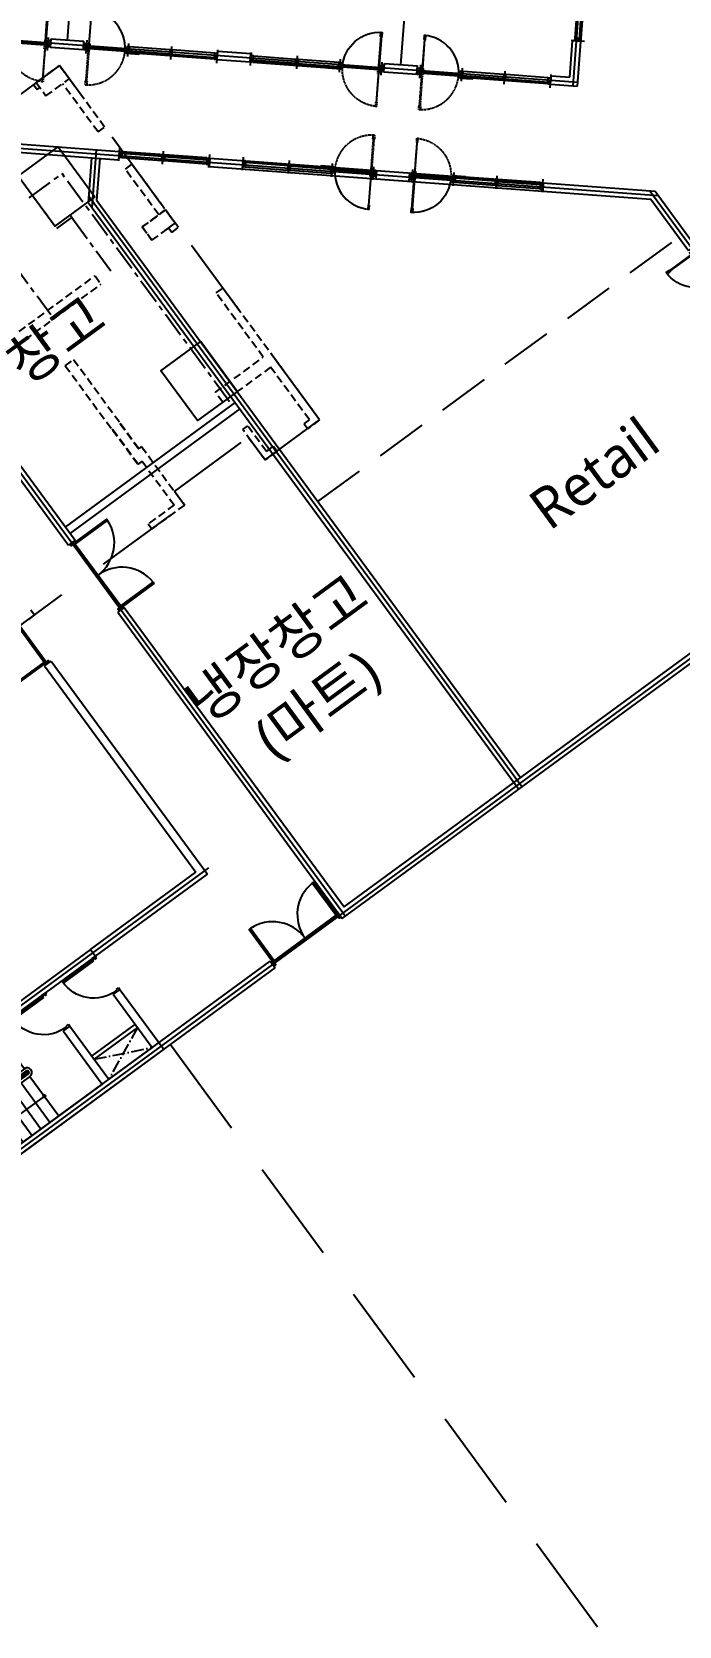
# Model space of a CAD drawing. Header units: millimetres. Extents: x 75184266 to 76346726, y -35077925 to -33679385.
# Drawn here: x 75458254 to 75473930, y -34905994 to -34867348 of the extents above; entities that cross this region are included whole.
import ezdxf
from ezdxf.enums import TextEntityAlignment as Align

# ---------------------------------------------------------------- set-up
doc = ezdxf.new("R2010")
doc.units = ezdxf.units.MM
doc.header["$LTSCALE"] = 50
doc.header["$MEASUREMENT"] = 0
for name, pattern in [('ACAD_ISO10W100', [18.5, 12, -3, 0.5, -3]), ('CENTER', [2, 1.25, -0.25, 0.25, -0.25]), ('HIDDEN2', [0.1875, 0.125, -0.0625]), ('XR-1F-PLAN$0$CEN', [62, 60, -1, 0, -1]), ('XR-1F-PLAN$0$HIDDEN', [0.375, 0.25, -0.125]), ('XR-지하3층$0$H', [1.3, 0.8, -0.5]), ('XR-지하3층$0$HIDDEN', [0.375, 0.25, -0.125])]:
    doc.linetypes.add(name, pattern=pattern)
doc.layers.get('0').update_dxf_attribs({"linetype": 'CONTINUOUS'})
doc.layers.get('Defpoints').update_dxf_attribs({"color": 51, "linetype": 'CONTINUOUS'})
for name, color, linetype in [('AA-DWXM-DOOR', 4, 'CONTINUOUS'), ('AA-MKXS', 3, 'CONTINUOUS'), ('CEN', 1, 'CENTER'), ('CON', 2, 'CONTINUOUS'), ('DOOR', 7, 'CONTINUOUS'), ('HD', 7, 'CONTINUOUS'), ('open', 1, 'ACAD_ISO10W100'), ('W1', 3, 'CONTINUOUS'), ('XR-1F-PLAN$0$A-CEN02', 27, 'XR-1F-PLAN$0$CEN'), ('XR-1F-PLAN$0$A-DOR-FRAME', 7, 'CONTINUOUS'), ('XR-1F-PLAN$0$A-DOR-GL', 142, 'CONTINUOUS'), ('XR-1F-PLAN$0$A-DOR-HID', 9, 'XR-1F-PLAN$0$HIDDEN'), ('XR-1F-PLAN$0$A-DOR-TRACE', 8, 'CONTINUOUS'), ('XR-1F-PLAN$0$A-FRAME', 1, 'CONTINUOUS'), ('XR-1F-PLAN$0$A-HDCP7', 7, 'CONTINUOUS'), ('XR-1F-PLAN$0$A-WIN-ELE8', 8, 'CONTINUOUS'), ('XR-지하3층$0$CON', 2, 'CONTINUOUS')]:
    doc.layers.add(name, color=color, linetype=linetype)
doc.layers.add('건축', color=8, linetype='CONTINUOUS', plot=False)
doc.styles.add('XR-지하3층$0$맑은고딕', font='')
doc.styles.get('XR-지하3층$0$맑은고딕').set_extended_font_data('Malgun Gothic')

# ---------------------------------------------------------------- blocks, each defined once
blk = doc.blocks.new('2P-Dr204')
at = {"color": 0}
for p, q in [((29, 50), (29, 955)), ((65, 50), (65, 956)), ((29, 50), (0, 50)), ((0, 50), (0, -50)), ((29, 14), (29, 50)), ((65, 50), (29, 50)), ((50, 14), (29, 14)), ((50, -50), (50, 14)), ((950, 14), (950, -50)), ((971, 14), (950, 14)), ((971, 14), (950, 14)), ((971, 50), (971, 14)), ((1000, 50), (971, 50)), ((1000, -50), (1000, 50)), ((50, -50), (0, -50)), ((1000, -50), (950, -50))]:
    blk.add_line(p, q, dxfattribs=at)
blk.add_arc((65, 50), 906, 0, 92.2294, dxfattribs=at)
blk = doc.blocks.new('A$C3C7850DE')
at = {"layer": 'CON', "ltscale": 100}
for p, q in [((-9, 7422), (-9, 222)), ((-9, 7422), (191, 7422)), ((191, 7422), (191, 422)), ((1191, 7422), (1191, 7222, 0)), ((1191, 7422), (2991, 7422)), ((2991, 7422), (2991, 222)), ((1191, 7222), (2791, 7222)), ((2791, 7222), (2791, 5922)), ((1191, 5922), (2791, 5922)), ((1191, 5922, 0), (1191, 5722, 0)), ((1191, 5722), (2791, 5722)), ((2791, 5722), (2791, 422)), ((191, 422), (2791, 422)), ((-9, 222), (2991, 222))]:
    blk.add_line(p, q, dxfattribs=at)
at = {"layer": 'HD', "ltscale": 10}
for p, q in [((191, 4422), (1376, 4422)), ((783, 4422), (783, 2802)), ((1376, 4422), (1376, 1722)), ((1476, 4422), (1446, 4422)), ((1446, 1722), (1446, 4422)), ((1476, 4422), (1476, 1722)), ((1506, 4422), (1476, 4422)), ((1506, 4422), (1506, 1722)), ((1506, 4422), (1536, 4422)), ((1536, 1722), (1536, 4422)), ((1606, 4422), (1606, 1722)), ((1606, 4422), (2791, 4422)), ((2198, 4422), (2198, 1097)), ((191, 4152), (1376, 4152)), ((191, 3882), (1376, 3882)), ((1476, 4152), (1446, 4152)), ((1476, 3882), (1446, 3882)), ((1536, 4152), (1506, 4152)), ((1536, 3882), (1506, 3882)), ((2791, 4152), (1606, 4152)), ((2791, 3882), (1606, 3882)), ((191, 3612), (1376, 3612)), ((1476, 3612), (1446, 3612)), ((1536, 3612), (1506, 3612)), ((2791, 3612), (1606, 3612)), ((191, 3342), (1376, 3342)), ((1476, 3342), (1446, 3342)), ((1536, 3342), (1506, 3342)), ((2791, 3342), (1606, 3342)), ((191, 3072), (1376, 3072)), ((191, 2802), (1376, 2802)), ((1476, 3072), (1446, 3072)), ((1476, 2802), (1446, 2802)), ((1536, 3072), (1506, 3072)), ((1536, 2802), (1506, 2802)), ((2791, 3072), (1606, 3072)), ((2791, 2802), (1606, 2802)), ((191, 2532), (1376, 2532)), ((1476, 2532), (1446, 2532)), ((1536, 2532), (1506, 2532)), ((2791, 2532), (1606, 2532)), ((191, 2262), (1376, 2262)), ((191, 1992), (1376, 1992)), ((783, 2262), (783, 1097)), ((1476, 2262), (1446, 2262)), ((1476, 1992), (1446, 1992)), ((1536, 2262), (1506, 2262)), ((1536, 1992), (1506, 1992)), ((2791, 2262), (1606, 2262)), ((2791, 1992), (1606, 1992)), ((191, 1722), (1376, 1722)), ((1476, 1722), (1446, 1722)), ((1506, 1722), (1476, 1722)), ((1536, 1722), (1506, 1722)), ((2791, 1722), (1606, 1722)), ((2198, 1097), (783, 1097))]:
    blk.add_line(p, q, dxfattribs=at)
blk.add_lwpolyline([(-159, 2141), (734, 2513), (779, 2461), (788, 2602), (833, 2551), (1726, 2943)], dxfattribs=at)
for points in [[(663, 2870), (783, 2802), (904, 2871), (886, 2900), (783, 2841), (680, 2900)], [(663, 2193), (783, 2262), (904, 2193), (886, 2163), (783, 2222), (680, 2164)]]:
    blk.add_lwpolyline(points, close=True, dxfattribs=at)
for centre in [(783, 4422), (783, 4422), (2198, 4422), (2198, 4422)]:
    blk.add_circle(centre, 30, dxfattribs=at)
for centre, radius, start, end in [((1491, 4422), 115, 0, 180), ((1491, 4422), 45, 0, 180), ((1491, 1722), 115, 180, 0), ((1491, 1722), 45, 180, 0)]:
    blk.add_arc(centre, radius, start, end, dxfattribs=at)
at = {"layer": 'open', "ltscale": 0.5}
for p, q in [((2191, 7222), (2791, 5922)), ((2191, 5922), (2791, 7222))]:
    blk.add_line(p, q, dxfattribs=at)
at = {"layer": 'W1', "ltscale": 100}
for p, q in [((2091, 7222), (2091, 5922)), ((2191, 7222), (2191, 5922))]:
    blk.add_line(p, q, dxfattribs=at)
at = {"layer": 'DOOR', "extrusion": (-1.015e-13, 9.27e-13, -1), "zscale": -1, "rotation": 180.0000577049292}
for p in [(-191, 7372, 0), (-191, 5872, 0)]:
    blk.add_blockref('2P-Dr204', p, dxfattribs=at)
blk = doc.blocks.new('XR-1F-PLAN$0$A$C10B20476')
at = {"layer": 'Defpoints'}
for p, q in [((134, 35), (110, 35)), ((110, 35), (110, 0)), ((134, 35), (134, 0))]:
    blk.add_line(p, q, dxfattribs=at)
at = {"layer": 'XR-1F-PLAN$0$A-CEN02', "linetype": 'Continuous'}
blk.add_line((318, 80), (0, 80), dxfattribs=at)
at = {"layer": 'XR-1F-PLAN$0$A-FRAME'}
for p, q in [((144, 80), (110, 80)), ((110, 56), (144, 56)), ((110, 43), (144, 43)), ((144, 20), (134, 20))]:
    blk.add_line(p, q, dxfattribs=at)
for points in [[(88, 20), (88, 80)], [(110, 35), (110, 80)], [(122, 48), (144, 48), (144, 20), (238, 20), (238, 80), (144, 80), (144, 51), (122, 51), (122, 48)]]:
    blk.add_lwpolyline(points, dxfattribs=at)
blk = doc.blocks.new('XR-1F-PLAN$0$A$C491451C1')
at = {"layer": 'Defpoints'}
for p, q in [((15, 208), (-20, 208)), ((15, 184), (-20, 184)), ((15, 184), (15, 208)), ((45, 208), (45, 184)), ((45, 208), (80, 208)), ((45, 184), (80, 184))]:
    blk.add_line(p, q, dxfattribs=at)
at = {"layer": 'XR-1F-PLAN$0$A-CEN02', "linetype": 'Continuous'}
blk.add_line((30, 0), (30, 318), dxfattribs=at)
at = {"layer": 'XR-1F-PLAN$0$A-FRAME'}
for p, q in [((0, 174), (0, 184)), ((24, 208), (24, 174)), ((37, 208), (37, 174)), ((60, 174), (60, 184))]:
    blk.add_line(p, q, dxfattribs=at)
for points in [[(0, 230), (60, 230)], [(29, 196), (29, 174), (0, 174), (0, 80), (60, 80), (60, 174), (32, 174), (32, 196), (29, 196)], [(15, 208), (45, 208)]]:
    blk.add_lwpolyline(points, dxfattribs=at)
blk = doc.blocks.new('XR-1F-PLAN$0$A$C7F517DA1')
at = {"layer": 'XR-1F-PLAN$0$A-DOR-FRAME', "ltscale": 0.5, "elevation": 0}
for points in [[(50, 1675), (60, 1675), (60, 1690), (75, 1690), (75, 1675), (85, 1675), (85, 1775), (50, 1775)], [(50, 925), (10, 925), (10, 825), (50, 825)], [(990, 925), (950, 925), (950, 825), (990, 825)]]:
    blk.add_lwpolyline(points, close=True, dxfattribs=at)
blk.add_lwpolyline([(50, 875), (50, 975), (60, 975), (60, 960), (75, 960), (75, 975), (85, 975), (85, 875), (50, 875)], dxfattribs=at)
at = {"layer": 'XR-1F-PLAN$0$A-DOR-GL', "elevation": 0}
blk.add_lwpolyline([(62, 962), (72, 962), (72, 1687), (62, 1687)], close=True, dxfattribs=at)
at = {"layer": 'XR-1F-PLAN$0$A-DOR-HID', "ltscale": 2, "elevation": 0}
blk.add_lwpolyline([(50, 875), (50, 775), (60, 775), (60, 790), (75, 790), (75, 775), (85, 775), (85, 875), (50, 875)], dxfattribs=at)
for points in [[(62, 788), (72, 788), (72, 63), (62, 63)], [(50, 75), (60, 75), (60, 60), (75, 60), (75, 75), (85, 75), (85, -25), (50, -25)]]:
    blk.add_lwpolyline(points, close=True, dxfattribs=at)
at = {"layer": 'XR-1F-PLAN$0$A-DOR-HID', "ltscale": 2}
blk.add_arc((50, 875, 0), 900, 270, 0, dxfattribs=at)
at = {"layer": 'XR-1F-PLAN$0$A-DOR-TRACE'}
blk.add_arc((50, 875, 0), 900, 0, 90, dxfattribs=at)
at = {"layer": 'XR-1F-PLAN$0$A-WIN-ELE8'}
for p, q in [((85, 890, 0), (950, 890, 0)), ((85, 860, 0), (950, 860, 0))]:
    blk.add_line(p, q, dxfattribs=at)
blk = doc.blocks.new('SW-4.05')
at = {"layer": 'AA-MKXS', "ltscale": 0.5}
for p, q in [((0, -200), (0, 0)), ((3250, -200, 0), (3250, 0, 0))]:
    blk.add_line(p, q, dxfattribs=at)
at = {"layer": 'XR-1F-PLAN$0$A-DOR-GL', "elevation": 0}
for points in [[(1095, -154), (1095, -178), (2105, -178), (2105, -154)], [(3195, -154), (3195, -178), (2135, -178), (2135, -154)]]:
    blk.add_lwpolyline(points, close=True, dxfattribs=at)
at = {"layer": 'XR-1F-PLAN$0$A-FRAME'}
for p, q in [((10, -200), (10, -178)), ((70, -200), (70, -178)), ((2090, -200), (2090, -178)), ((2150, -200), (2150, -178)), ((3180, -200, 0), (3180, -178, 0)), ((3240, -200, 0), (3240, -178, 0))]:
    blk.add_line(p, q, dxfattribs=at)
at = {"layer": 'XR-1F-PLAN$0$A-HDCP7', "elevation": 0}
blk.add_lwpolyline([(1350, -200), (1050, -200), (1050, -215), (1350, -215)], close=True, dxfattribs=at)
at = {"layer": 'XR-1F-PLAN$0$A-WIN-ELE8'}
for p, q in [((2090, -50, 0), (1110, -50, 0)), ((3180, -200, 0), (1110, -200, 0)), ((3180, -50, 0), (2150, -50, 0))]:
    blk.add_line(p, q, dxfattribs=at)
at = {"layer": 'XR-1F-PLAN$0$A-DOR-FRAME', "ltscale": 600, "extrusion": (0, 0, -1), "xscale": -1, "zscale": -1, "rotation": 2.5358915e-09}
blk.add_blockref('XR-1F-PLAN$0$A$C7F517DA1', (-60, -1025, 0), dxfattribs=at)
at = {"layer": 'XR-1F-PLAN$0$A-FRAME', "extrusion": (0, 0, -1), "zscale": -1, "rotation": 90.00000000253594}
blk.add_blockref('XR-1F-PLAN$0$A$C10B20476', (10, -288, 0), dxfattribs=at)
at = {"layer": 'XR-1F-PLAN$0$A-FRAME', "ltscale": 0.5, "extrusion": (0, 0, -1), "xscale": -1, "zscale": -1, "rotation": 180}
for p in [(-1110, 30, 0), (-2150, 30, 0)]:
    blk.add_blockref('XR-1F-PLAN$0$A$C491451C1', p, dxfattribs=at)
at = {"layer": 'XR-1F-PLAN$0$A-FRAME', "xscale": -1, "rotation": 269.999999997464}
blk.add_blockref('XR-1F-PLAN$0$A$C10B20476', (3160, -288, 0), dxfattribs=at)
blk = doc.blocks.new('SWW-4.05')
at = {"layer": 'AA-MKXS', "ltscale": 0.5}
for p, q in [((0, 200), (0, 0)), ((3250, 200, 0), (3250, 0, 0))]:
    blk.add_line(p, q, dxfattribs=at)
at = {"layer": 'XR-1F-PLAN$0$A-DOR-GL', "elevation": 0}
for points in [[(55, 154), (55, 178), (1065, 178), (1065, 154)], [(1095, 154), (1095, 178), (2105, 178), (2105, 154)], [(3195, 154), (3195, 178), (2135, 178), (2135, 154)]]:
    blk.add_lwpolyline(points, close=True, dxfattribs=at)
at = {"layer": 'XR-1F-PLAN$0$A-FRAME'}
for p, q in [((10, 200), (10, 178)), ((70, 200), (70, 178)), ((1050, 200), (1050, 178)), ((1110, 200), (1110, 178)), ((2090, 200), (2090, 178)), ((2150, 200), (2150, 178)), ((3180, 200, 0), (3180, 178, 0)), ((3240, 200, 0), (3240, 178, 0))]:
    blk.add_line(p, q, dxfattribs=at)
at = {"layer": 'XR-1F-PLAN$0$A-WIN-ELE8'}
for p, q in [((1050, 200, 0), (70, 200)), ((1050, 50, 0), (70, 50, 0)), ((3180, 200, 0), (1110, 200, 0)), ((2090, 50, 0), (1110, 50, 0)), ((3180, 50, 0), (2150, 50, 0))]:
    blk.add_line(p, q, dxfattribs=at)
at = {"layer": 'XR-1F-PLAN$0$A-FRAME', "xscale": -1, "rotation": 90.00000001728833}
blk.add_blockref('XR-1F-PLAN$0$A$C10B20476', (90, 288, 0), dxfattribs=at)
at = {"layer": 'XR-1F-PLAN$0$A-FRAME', "ltscale": 0.5, "extrusion": (0, 0, -1), "zscale": -0.9999999999999998}
for p in [(-1110, -30, 0), (-2150, -30, 0)]:
    blk.add_blockref('XR-1F-PLAN$0$A$C491451C1', p, dxfattribs=at)
at = {"layer": 'XR-1F-PLAN$0$A-FRAME', "rotation": 269.9999999862886}
blk.add_blockref('XR-1F-PLAN$0$A$C10B20476', (3160, 288, 0), dxfattribs=at)
blk = doc.blocks.new('A$C14493373')
at = {"layer": 'AA-MKXS', "ltscale": 0.5}
for p, q in [((-2186, -391, 0), (-2186, -191, 0)), ((14, -391, 0), (14, -191, 0))]:
    blk.add_line(p, q, dxfattribs=at)
at = {"layer": 'XR-1F-PLAN$0$A-DOR-GL', "elevation": 0}
for points in [[(-2131, -345), (-2131, -369), (-1071, -369), (-1071, -345)], [(-41, -345), (-41, -369), (-1041, -369), (-1041, -345)]]:
    blk.add_lwpolyline(points, close=True, dxfattribs=at)
at = {"layer": 'XR-1F-PLAN$0$A-FRAME'}
for p, q in [((-2176, -391, 0), (-2176, -369, 0)), ((-2116, -391, 0), (-2116, -369, 0)), ((-1086, -391, 0), (-1086, -369, 0)), ((-1026, -391, 0), (-1026, -369, 0)), ((-56, -391, 0), (-56, -369, 0)), ((4, -391, 0), (4, -369, 0))]:
    blk.add_line(p, q, dxfattribs=at)
at = {"layer": 'XR-1F-PLAN$0$A-WIN-ELE8'}
for p, q in [((-2116, -241, 0), (-1086, -241, 0)), ((-1026, -241, 0), (-56, -241, 0)), ((-2116, -391, 0), (-56, -391, 0))]:
    blk.add_line(p, q, dxfattribs=at)
at = {"layer": 'XR-1F-PLAN$0$A-FRAME', "rotation": 89.99995021671474}
blk.add_blockref('XR-1F-PLAN$0$A$C10B20476', (-2096, -479, 0), dxfattribs=at)
at = {"layer": 'XR-1F-PLAN$0$A-FRAME', "ltscale": 0.5, "extrusion": (0, 0, -1), "zscale": -0.9999999999999998, "rotation": 180.0000497695738}
blk.add_blockref('XR-1F-PLAN$0$A$C491451C1', (1086, -161, 0), dxfattribs=at)
at = {"layer": 'XR-1F-PLAN$0$A-FRAME', "xscale": -1, "rotation": 269.9999502477145}
blk.add_blockref('XR-1F-PLAN$0$A$C10B20476', (-76, -479, 0), dxfattribs=at)
blk = doc.blocks.new('FSD 2000')
at = {"layer": 'AA-DWXM-DOOR', "color": 8}
for p, q in [((40, 0), (1980, 0)), ((55, -40), (1965, -40))]:
    blk.add_line(p, q, dxfattribs=at)
at = {"layer": 'AA-DWXM-DOOR'}
for points in [[(40, 0), (80, 0), (80, 970), (40, 970), (40, 0)], [(1980, 0), (1940, 0), (1940, 970), (1980, 970), (1980, 0)]]:
    blk.add_lwpolyline(points, dxfattribs=at)
for points in [[(40, 0), (10, 0), (10, -100), (55, -100), (55, -40), (40, -40)], [(1980, 0), (2010, 0), (2010, -100), (1965, -100), (1965, -40), (1980, -40)]]:
    blk.add_lwpolyline(points, close=True, dxfattribs=at)
at = {"layer": 'AA-DWXM-DOOR', "color": 9}
for centre, start, end in [((39, 0), 359.9874, 87.5996), ((1981, 0), 92.4004, 180.0126)]:
    blk.add_arc(centre, 971, start, end, dxfattribs=at)
at = {"layer": 'AA-MKXS', "ltscale": 0.5}
for p, q in [((0, 50), (0, -150)), ((2020, 50), (2020, -150))]:
    blk.add_line(p, q, dxfattribs=at)
blk = doc.blocks.new('XR-지하3층$0$기둥 0620')
at = {"layer": 'XR-지하3층$0$CON', "ltscale": 0.5}
blk.add_lwpolyline([(-600, 0), (600, 0), (600, 1500), (-600, 1500)], close=True, dxfattribs=at)

msp = doc.modelspace()

# ---------------------------------------------------------------- linework, layer by layer
at = {"layer": 'CEN', "ltscale": 10}
msp.add_line((75458189.6, -34871367.7), (75458983.9, -34870785.2), dxfattribs=at)
for points in [[(75463038.2, -34876312.7), (75458983.9, -34870785.2)], [(75458266.2, -34871311.5), (75458857.7, -34872117.9)], [(75458857.7, -34872117.9), (75459220.5, -34871851.8)], [(75459220.5, -34871851.8), (75459173.2, -34871787.2)], [(75459220.5, -34871851.8), (75460163.9, -34873137.9)], [(75457195.4, -34872134.2), (75458712.4, -34874202.5)]]:
    msp.add_lwpolyline(points, dxfattribs=at)
at = {"layer": '건축', "linetype": 'XR-지하3층$0$HIDDEN', "ltscale": 100}
for p, q in [((75459115.8, -34867546.5), (75460187.3, -34853099.6)), ((75467193.6, -34868145.6), (75468265.1, -34853698.8)), ((75465182.5, -34878732.7), (75473920.4, -34872326.5))]:
    msp.add_line(p, q, dxfattribs=at)
at = {"layer": '건축', "ltscale": 0.5}
for p, q in [((75471367.3, -34868655.7), (75472032, -34859693.8)), ((75453723.2, -34867246.8), (75471474.4, -34868563.4)), ((75458716.9, -34867516.9), (75459514.7, -34867576.1)), ((75471282.4, -34868448.9), (75471348, -34867564.8)), ((75471467, -34868663.1), (75471547.4, -34867579.6)), ((75458702.1, -34867716.4), (75459499.9, -34867775.5)), ((75462741, -34868015.9), (75463538.8, -34868075.1)), ((75462755.8, -34867816.5), (75463553.6, -34867875.6)), ((75466779.9, -34868315.5), (75467577.7, -34868374.7)), ((75466794.7, -34868116), (75467592.5, -34868175.2)), ((75470833.6, -34868415.6), (75471282.4, -34868448.9)), ((75470818.8, -34868615), (75471467, -34868663.1)), ((75453530.9, -34869839.7), (75473427, -34871315.4)), ((75453538.3, -34869740), (75460369.5, -34870246.6)), ((75453722.9, -34869954.2), (75460354.7, -34870446.1)), ((75459716.5, -34871615.4), (75459821, -34870205.9)), ((75459625.4, -34871491.2), (75459706.5, -34870398)), ((75459830.3, -34871432.4), (75459906, -34870412.8)), ((75462548.7, -34870608.8), (75473242.5, -34871402)), ((75462563.5, -34870409.4), (75473349.3, -34871209.3)), ((75459625.4, -34871491.2), (75470047, -34885706)), ((75459636.8, -34871337.6), (75470127.6, -34885646.8)), ((75459830.3, -34871432.4), (75470090, -34885426.4)), ((75473218.2, -34871199.6), (75479026.8, -34879122.4)), ((75473242.5, -34871402), (75474156.9, -34872649.1)), ((75473349.3, -34871209.3), (75474318.2, -34872530.9)), ((75453387.2, -34871777), (75465853.3, -34888780.6)), ((75456908.4, -34876749), (75459136.8, -34879788.5)), ((75457069.7, -34876630.7), (75459298.1, -34879670.2)), ((75435095.4, -34911206.7), (75481467.7, -34877208.9)), ((75465815.7, -34888560.1), (75481408.6, -34877128.2)), ((75465772.7, -34888839.7), (75481365.6, -34877407.8)), ((75460331.1, -34881417.5), (75465772.7, -34888839.7)), ((75460492.4, -34881299.3), (75465815.7, -34888560.1)), ((75458556.9, -34882718.3), (75462224.6, -34887721)), ((75458718.2, -34882600.1), (75462504.2, -34887764.1)), ((75453924.3, -34893930.4), (75462541.9, -34887612.4)), ((75459671.8, -34889592.6), (75462224.6, -34887721)), ((75459790.1, -34889753.9), (75462504.2, -34887764.1)), ((75445931.7, -34903138), (75464025.3, -34889872.7)), ((75446050, -34903299.3), (75464143.6, -34890034))]:
    msp.add_line(p, q, dxfattribs=at)
at = {"layer": '건축', "linetype": 'HIDDEN2', "ltscale": 30}
for p, q in [((75458397.7, -34868548.8), (75458921.8, -34868164.4)), ((75458921.8, -34868164.4), (75459069.7, -34868365.9)), ((75458292.9, -34868625.7), (75458381.6, -34868746.6)), ((75459854.7, -34869774.4), (75460016, -34869656.1)), ((75459854.7, -34869774.4), (75460016, -34869656.1)), ((75460517.1, -34870677.5), (75460678.4, -34870559.2)), ((75460924.2, -34872077.9), (75461488.6, -34871663.9)), ((75461577.4, -34871784.9), (75461725.2, -34871986.5)), ((75461160.8, -34872400.5), (75461725.2, -34871986.5)), ((75461640.8, -34872209.6), (75461802.1, -34872091.3)), ((75457867.1, -34874977.5), (75459931.4, -34873463.4)), ((75457945, -34874610.3), (75459783.5, -34873261.8)), ((75462717.2, -34873677.1), (75462878.5, -34873558.9)), ((75459263.8, -34875292.4), (75460399.4, -34876840.6)), ((75459062.2, -34875440.3), (75460197.8, -34876988.5)), ((75463360, -34876988.2), (75463480.9, -34876899.5)), ((75464844.6, -34876848), (75464973.6, -34876753.4)), ((75464844.6, -34876848), (75464933.3, -34876969)), ((75463501.9, -34877181.7), (75463590.6, -34877302.7)), ((75460907.5, -34877398.1), (75461948.4, -34878817.2)), ((75463933.4, -34877516.3), (75464102.7, -34877392.1)), ((75464102.7, -34877392.1), (75464191.4, -34877513.1)), ((75460923.6, -34877758.2), (75461698.4, -34878814.6)), ((75461698.4, -34878814.6), (75461069.5, -34879275.9)), ((75461948.4, -34878817.2), (75461158.2, -34879396.8)), ((75461069.5, -34879275.9), (75461158.2, -34879396.8)), ((75458231.1, -34881357.7), (75458319.8, -34881478.7))]:
    msp.add_line(p, q, dxfattribs=at)
at = {"layer": '건축', "ltscale": 100}
for p, q in [((75463182.3, -34876326.5), (75459063.7, -34879346.1)), ((75459181.9, -34879507.4), (75463300.5, -34876487.8))]:
    msp.add_line(p, q, dxfattribs=at)
at = {"layer": '건축', "linetype": 'XR-지하3층$0$H', "ltscale": 50}
msp.add_lwpolyline([(75457368.3, -34882176.6), (75461948.4, -34878817.2), (75461707.4, -34878488.7), (75463497.5, -34877175.7), (75463901.1, -34877726), (75465223.6, -34876756), (75458921.8, -34868164.4), (75451245.3, -34873794.8)], dxfattribs=at)
at = {"layer": '건축', "linetype": 'HIDDEN2', "ltscale": 30}
for points in [[(75458921.8, -34868164.4), (75458292.9, -34868625.7)], [(75460016, -34869656.1), (75458921.8, -34868164.4)], [(75458381.6, -34868746.6), (75458446.1, -34868699.3)], [(75459854.7, -34869774.4), (75458997.1, -34868605.2)], [(75461327.4, -34871782.2), (75460517.1, -34870677.5)], [(75461802.1, -34872091.3), (75460678.4, -34870559.2)], [(75461160.8, -34872400.5), (75460924.2, -34872077.9)], [(75461483.3, -34872163.9), (75461725.2, -34871986.5)], [(75461640.8, -34872209.6), (75461563.9, -34872104.8)], [(75459783.5, -34873261.8), (75459931.4, -34873463.4)], [(75459783.5, -34873261.8), (75459931.4, -34873463.4)], [(75463858.7, -34875233.4), (75462717.2, -34873677.1)], [(75464315.7, -34875518.3), (75462878.5, -34873558.9)], [(75459062.2, -34875440.3), (75459263.8, -34875292.4)], [(75464036.2, -34875475.3), (75462875, -34876327), (75462697.6, -34876085.1), (75463858.7, -34875233.4)], [(75465223.6, -34876756), (75464138.3, -34875276.4)], [(75464973.6, -34876753.4), (75464036.2, -34875475.3)], [(75460399.4, -34876840.6), (75460391.3, -34876846.5), (75460834.9, -34877451.3), (75460843, -34877445.4)], [(75463933.4, -34877516.3), (75463480.9, -34876899.5)], [(75465223.6, -34876756), (75464933.3, -34876969)], [(75460826.9, -34877829.2), (75460205.9, -34876982.5), (75460197.8, -34876988.5)], [(75463901.1, -34877726), (75463360, -34876988.2)], [(75460907.5, -34877398.1), (75460843, -34877445.4)], [(75464191.4, -34877513.1), (75463901.1, -34877726)], [(75460923.6, -34877758.2), (75460826.9, -34877829.2)], [(75458319.8, -34881478.7), (75457368.3, -34882176.6)]]:
    msp.add_lwpolyline(points, dxfattribs=at)
for points in [[(75458921.8, -34868164.4), (75458357.4, -34868578.4), (75458593.9, -34868900.9), (75459158.4, -34868486.9)], [(75461488.6, -34871663.9), (75460924.2, -34872077.9), (75461160.8, -34872400.5), (75461725.2, -34871986.5)], [(75460843, -34877445.4), (75460834.9, -34877451.3), (75460391.3, -34876846.5), (75460399.4, -34876840.6)], [(75460826.9, -34877829.2), (75460818.8, -34877835.1), (75460197.8, -34876988.5), (75460205.9, -34876982.5)]]:
    msp.add_lwpolyline(points, close=True, dxfattribs=at)
at = {"layer": '건축', "linetype": 'XR-지하3층$0$HIDDEN', "ltscale": 200}
msp.add_lwpolyline([(75461609.8, -34891897.8), (75499446.8, -34943506.7)], dxfattribs=at)

# ---------------------------------------------------------------- block references
at = {"layer": '건축', "xscale": -1}
for name, p, rotation in [('SWW-4.05', (75471348, -34867564.8, 0), 265.7582554299156), ('SW-4.05', (75458716.9, -34867516.9, 0), 355.7583052143549), ('SW-4.05', (75466794.7, -34868116, 0), 355.7583052143549), ('SW-4.05', (75467385.4, -34870967.5, 0), 175.7582056885892), ('SW-4.05', (75474156.9, -34872649.1, 0), 126.2470331594607), ('FSD 2000', (75457402.8, -34881059.7, 0), 126.2469335627284)]:
    msp.add_blockref(name, p, dxfattribs=dict(at, rotation=rotation))
at = {"layer": '건축'}
for name, p, rotation in [('SW-4.05', (75459514.7, -34867576.1, 0), 355.7582056371129), ('SW-4.05', (75467592.5, -34868175.2, 0), 355.7582056371129), ('SW-4.05', (75466587.6, -34870908.4, 0), 175.758106111347), ('FSD 2000', (75459257.7, -34879699.8, 0), 306.2469335670699), ('FSD 2000', (75464054.9, -34889913.1, 0), 36.24693356715167)]:
    msp.add_blockref(name, p, dxfattribs=dict(at, rotation=rotation))
at = {"layer": '건축', "extrusion": (0, 0, -1), "zscale": -1, "rotation": 323.7524249039637}
for p in [(-75459292.7, -34871702.1), (-75462751.4, -34876417.4)]:
    msp.add_blockref('XR-지하3층$0$기둥 0620', p, dxfattribs=at)
at = {"layer": '건축', "ltscale": 0.5}
for name, p, rotation in [('A$C14493373', (75460354.7, -34870638, 0), 175.7582056628171), ('A$C3C7850DE', (75453691.6, -34893988.2), 306.2468838053784)]:
    msp.add_blockref(name, p, dxfattribs=dict(at, rotation=rotation))

# ---------------------------------------------------------------- texts
at = {"layer": '건축', "style": 'XR-지하3층$0$맑은고딕'}
for s, p in [('창고', (75458826, -34874800.8)), ('Retail', (75471870.1, -34878048.8)), ('냉장창고', (75464176.9, -34882286.1)), ('(마트)', (75465159.9, -34883638.4))]:
    msp.add_text(s, height=1000, rotation=36.24693, dxfattribs=at).set_placement(p, align=Align.MIDDLE_CENTER)

doc.saveas('drawing.dxf')
